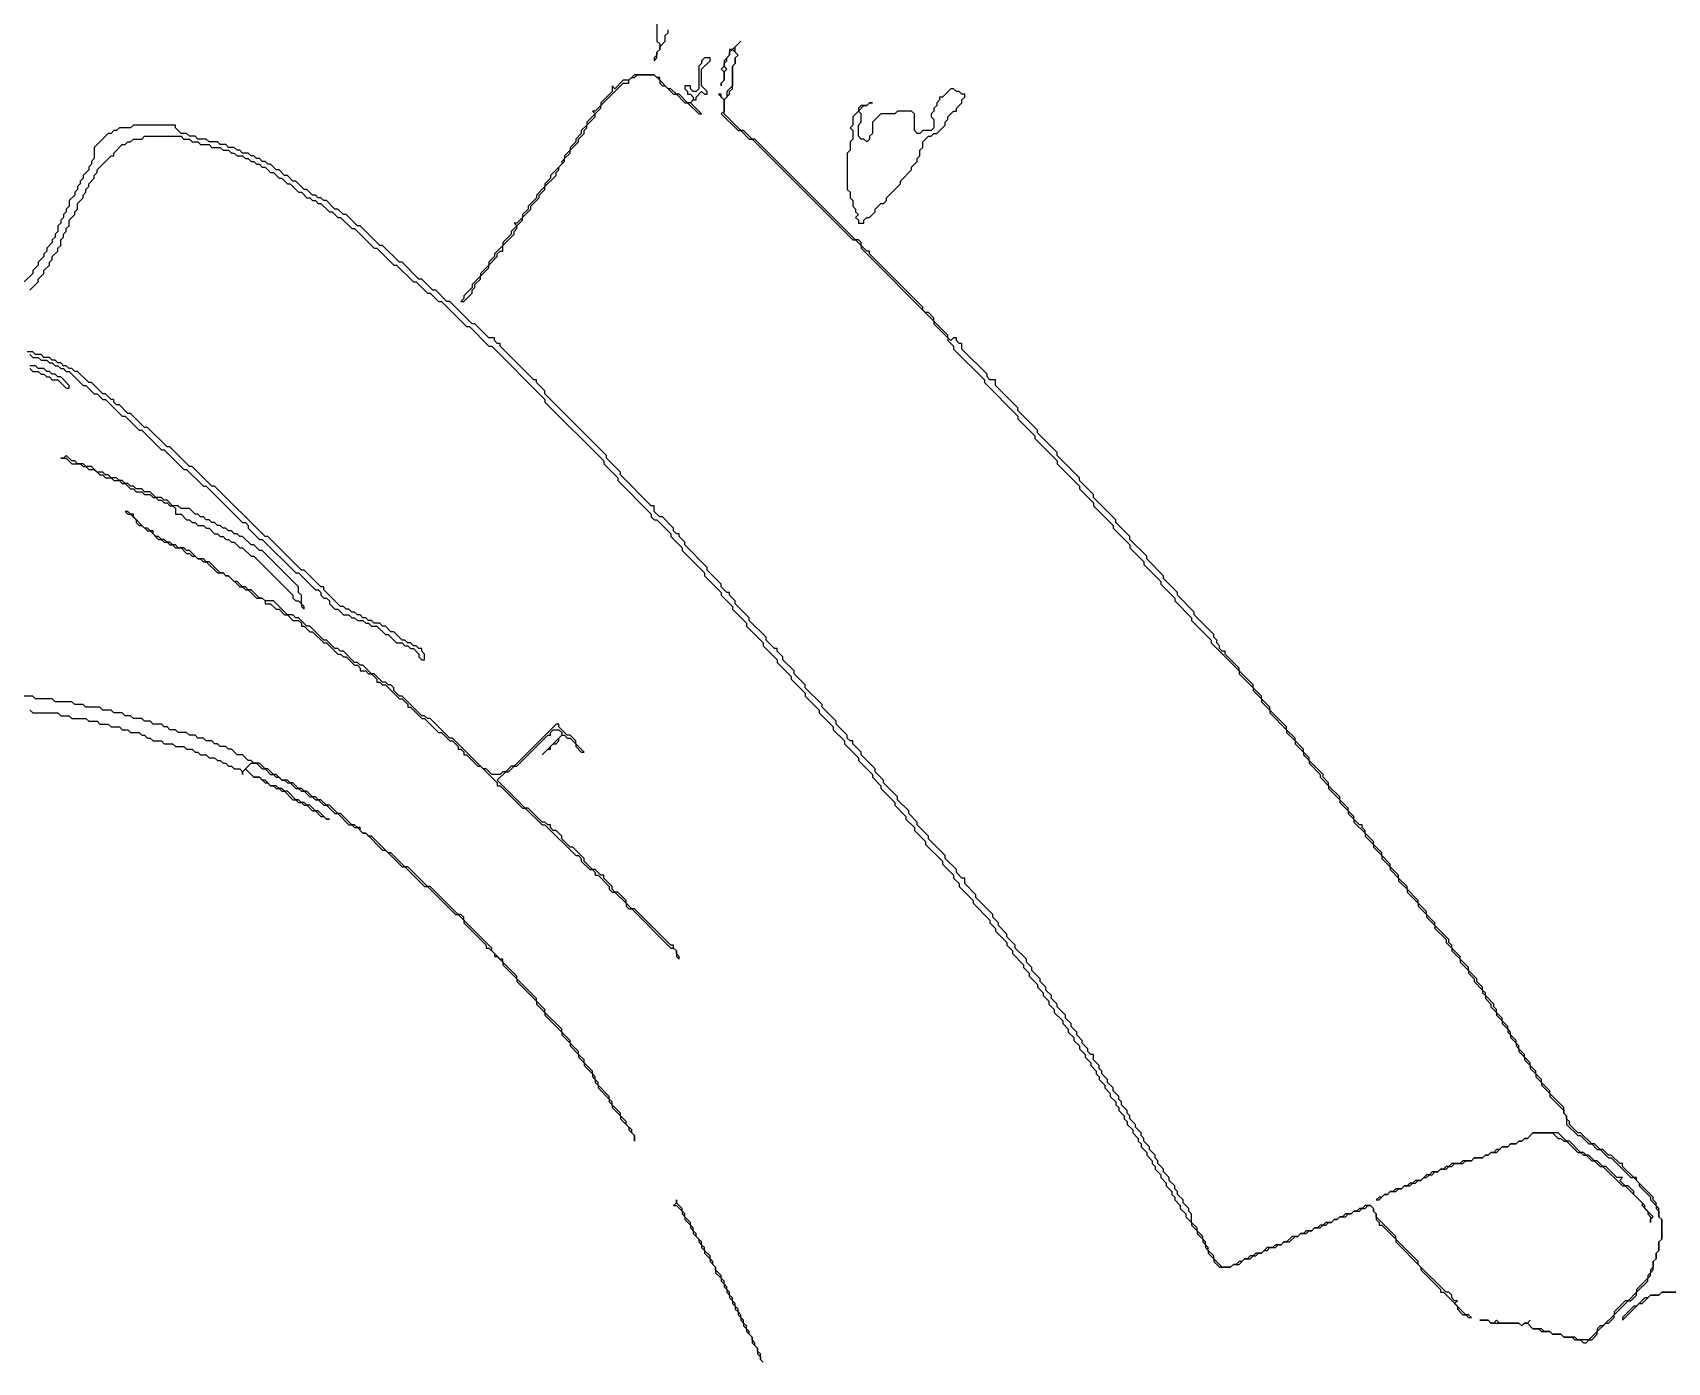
# Model space of a CAD drawing. Header units: metres. Extents: x 0 to 1000, y 0 to 1405.
# Drawn here: x 255.7 to 401.7, y 992.5 to 1111.2 of the extents above; entities that cross this region are included whole.
import ezdxf

# ---------------------------------------------------------------- set-up
doc = ezdxf.new("R2010")
doc.units = ezdxf.units.M

msp = doc.modelspace()

# ---------------------------------------------------------------- linework, layer by layer
for points in [[(311.5, 1112), (311.5, 1110.5), (311.75, 1110.25), (311.75, 1109.75), (311.5, 1109.5), (311.5, 1109.25), (311.25, 1109), (311.25, 1108.75), (311.5, 1109), (311.5, 1109.5), (311.75, 1109.75), (311.75, 1110), (312.25, 1110.5), (312.25, 1111), (312.5, 1111.25), (312.5, 1111.5)], [(255.5, 1088.25), (256.25, 1089), (256.25, 1089.25), (256.75, 1089.75), (256.75, 1090), (257.25, 1090.5), (257.25, 1090.75), (257.5, 1091), (257.5, 1091.25), (258, 1091.75), (258, 1092), (258.25, 1092.25), (258.25, 1092.75), (258.5, 1093), (258.5, 1093.25), (258.75, 1093.5), (258.75, 1093.75), (259, 1094), (259, 1094.5), (259.5, 1095), (259.5, 1095.25), (259.75, 1095.5), (259.75, 1096), (260.25, 1096.5), (260.25, 1096.75), (260.5, 1097), (260.5, 1097.25), (260.75, 1097.5), (260.75, 1097.75), (261.25, 1098.25), (261.25, 1098.5), (261.5, 1098.75), (261.5, 1099), (262.75, 1100.25), (263, 1100.25), (263, 1100.5), (263.75, 1101.25), (264, 1101.25), (264.25, 1101.5), (264.5, 1101.5), (264.75, 1101.75), (265.5, 1101.75), (265.75, 1102), (269, 1102), (269.25, 1101.75), (269.75, 1101.75), (270, 1101.5), (270.5, 1101.5), (270.75, 1101.25), (271.5, 1101.25), (271.75, 1101), (272.5, 1101), (272.75, 1100.75), (273.25, 1100.75), (273.5, 1100.5), (273.75, 1100.5), (274, 1100.25), (274.5, 1100.25), (274.75, 1100), (275, 1100), (275.25, 1099.75), (275.5, 1099.75), (275.75, 1099.5), (276, 1099.5), (276.25, 1099.25), (276.5, 1099.25), (277, 1098.75), (277.25, 1098.75), (277.75, 1098.25), (278, 1098.25), (278.5, 1097.75), (278.75, 1097.75), (279.5, 1097), (279.75, 1097), (280.25, 1096.5), (280.5, 1096.5), (280.75, 1096.25), (281, 1096.25), (281.25, 1096), (281.5, 1096), (282.25, 1095.25), (282.5, 1095.25), (283, 1094.75), (283.25, 1094.75), (284.25, 1093.75), (284.5, 1093.75), (286.25, 1092), (286.5, 1092), (288, 1090.5), (288.25, 1090.5), (289.75, 1089), (290, 1089), (291, 1088), (291.25, 1088), (292, 1087.25), (292.25, 1087.25), (294.5, 1085), (294.75, 1085), (296.5, 1083.25), (296.75, 1083.25), (301.5, 1078.5), (301.5, 1078.25), (306.75, 1073), (306.75, 1072.75), (308, 1071.5), (308, 1071.25), (311, 1068.25), (311, 1068), (311.25, 1067.75), (311.5, 1067.75), (312.75, 1066.5), (312.75, 1066.25), (313.75, 1065.25), (313.75, 1065), (315.75, 1063), (315.75, 1062.75), (317.25, 1061.25), (317.25, 1061), (318.25, 1060), (318.25, 1059.75), (319.5, 1058.5), (319.5, 1058.25), (321, 1056.75), (321, 1056.5), (322.25, 1055.25), (322.25, 1055), (323.5, 1053.75), (323.5, 1053.5), (324.75, 1052.25), (324.75, 1052), (326, 1050.75), (326, 1050.5), (327.25, 1049.25), (327.25, 1049), (328.25, 1048), (328.25, 1047.75), (329.5, 1046.5), (329.5, 1046.25), (330.75, 1045), (330.75, 1044.75), (331.5, 1044), (331.5, 1043.75), (332.75, 1042.5), (332.75, 1042.25), (333.75, 1041.25), (333.75, 1041), (334.5, 1040.25), (334.5, 1040), (335.5, 1039), (335.5, 1038.75), (337, 1037.25), (337, 1037), (338, 1036), (338, 1035.75), (338.5, 1035.25), (338.5, 1035), (339.75, 1033.75), (339.75, 1033.5), (341.25, 1032), (341.25, 1031.75), (341.75, 1031.25), (341.75, 1031), (342.75, 1030), (342.75, 1029.75), (343.25, 1029.25), (343.25, 1029), (344.25, 1028), (344.25, 1027.75), (344.75, 1027.25), (344.75, 1027), (345.5, 1026.25), (345.5, 1026), (346, 1025.5), (346, 1025.25), (346.5, 1024.75), (346.5, 1024.5), (347, 1024), (347, 1023.75), (347.75, 1023), (347.75, 1022.75), (348.25, 1022.25), (348.25, 1022), (348.75, 1021.5), (348.75, 1021.25), (349.25, 1020.75), (349.25, 1020.5), (349.75, 1020), (349.75, 1019.75), (350.25, 1019.25), (350.25, 1019), (350.75, 1018.5), (350.75, 1018.25), (351, 1018), (351, 1017.75), (351.5, 1017.25), (351.5, 1017), (352, 1016.5), (352, 1016.25), (352.5, 1015.75), (352.5, 1015.5), (352.75, 1015.25), (352.75, 1015), (353.25, 1014.5), (353.25, 1014.25), (353.5, 1014), (353.5, 1013.75), (354, 1013.25), (354, 1013), (354.5, 1012.5), (354.5, 1012.25), (354.75, 1012), (354.75, 1011.75), (355.25, 1011.25), (355.25, 1011), (355.75, 1010.5), (355.75, 1010.25), (356, 1010), (356, 1009.75), (356.5, 1009.25), (356.5, 1009), (357, 1008.5), (357, 1008.25), (357.5, 1007.75), (357.5, 1007.5), (357.75, 1007.25), (357.75, 1007), (358.25, 1006.5), (358.25, 1006.25), (358.75, 1005.75), (358.75, 1005.5), (359.25, 1005), (359.25, 1004.75), (359.75, 1004.25), (359.75, 1004), (360.25, 1003.5), (360.25, 1003.25), (360.5, 1003), (360.5, 1002.75), (360.75, 1002.5), (360.75, 1002.25), (361.25, 1001.75), (361.25, 1001.5), (361.75, 1001), (362.75, 1001), (363, 1001.25), (363.5, 1001.25), (364, 1001.75), (364.5, 1001.75), (364.75, 1002), (365, 1002), (365.25, 1002.25), (365.5, 1002.25), (365.75, 1002.5), (366, 1002.5), (366.25, 1002.75), (366.75, 1002.75), (367, 1003), (367.25, 1003), (367.5, 1003.25), (368, 1003.25), (368.5, 1003.75), (368.75, 1003.75), (369, 1004), (369.5, 1004), (369.75, 1004.25), (370, 1004.25), (370.25, 1004.5), (370.75, 1004.5), (371, 1004.75), (371.25, 1004.75), (371.5, 1005), (371.75, 1005), (372, 1005.25), (372.25, 1005.25), (372.5, 1005.5), (373, 1005.5), (373.25, 1005.75), (373.5, 1005.75), (373.75, 1006), (374.25, 1006), (374.5, 1006.25), (374.75, 1006.25), (375, 1006.5), (375.25, 1006.5), (375.5, 1006.25), (375.5, 1006), (375.75, 1005.75), (375.75, 1005.25), (376, 1005), (376, 1004.75), (376.25, 1004.75), (377.5, 1003.5), (377.5, 1003.25), (379.75, 1001), (379.75, 1000.75), (381.5, 999), (381.5, 998.75), (381.75, 998.75), (383, 997.5), (383, 997.25), (383.5, 996.75), (383.75, 996.75), (384, 996.5), (384.25, 996.5), (384, 996.75), (383.75, 996.75), (382.75, 997.75), (383, 998), (382.75, 998), (382.5, 998.25), (382.5, 998.5), (382.25, 998.75), (382, 998.75), (379.5, 1001.25), (379.5, 1001.5), (377.5, 1003.5), (377.5, 1003.75), (375.75, 1005.5), (375.75, 1005.75), (375.5, 1006), (375.5, 1006.25), (375.25, 1006.5), (374.75, 1006.5), (374.5, 1006.25), (374.25, 1006.25), (374, 1006), (373.75, 1006), (373.5, 1005.75), (373, 1005.75), (372.75, 1005.5), (372.5, 1005.5), (372.25, 1005.25), (372, 1005.25), (371.75, 1005), (371.25, 1005), (371, 1004.75), (370.75, 1004.75), (370.5, 1004.5), (370.25, 1004.5), (370, 1004.25), (369.5, 1004.25), (369.25, 1004), (369, 1004), (368.75, 1003.75), (368.25, 1003.75), (367.75, 1003.25), (367.5, 1003.25), (367.25, 1003), (366.75, 1003), (366.5, 1002.75), (366, 1002.75), (365.5, 1002.25), (365, 1002.25), (364.75, 1002), (364.5, 1002), (364.25, 1001.75), (364, 1001.75), (363.75, 1001.5), (363.5, 1001.5), (363.25, 1001.25), (363, 1001.25), (362.75, 1001), (362, 1001), (361.25, 1001.75), (361.25, 1002), (360.75, 1002.5), (360.75, 1002.75), (360.5, 1003), (360.5, 1003.25), (360.25, 1003.5), (360.25, 1003.75), (359.75, 1004.25), (359.75, 1004.5), (359.25, 1005), (359.25, 1005.75), (359, 1006), (359, 1006.25), (358.5, 1006.75), (358.5, 1007), (358, 1007.5), (358, 1007.75), (357.75, 1008), (357.75, 1008.25), (357.25, 1008.75), (357.25, 1009), (356.75, 1009.5), (356.75, 1009.75), (356.25, 1010.25), (356.25, 1010.5), (356, 1010.75), (356, 1011), (355.5, 1011.5), (355.5, 1011.75), (355, 1012.25), (355, 1012.5), (354.75, 1012.75), (354.75, 1013), (354.25, 1013.5), (354.25, 1013.75), (353.75, 1014.25), (353.75, 1014.5), (353.5, 1014.75), (353.5, 1015), (353, 1015.5), (353, 1015.75), (352.75, 1016), (352.75, 1016.25), (352.25, 1016.75), (352.25, 1017), (351.75, 1017.5), (351.75, 1017.75), (351.25, 1018.25), (351.25, 1018.5), (351, 1018.75), (351, 1019), (350.5, 1019.5), (350.5, 1020), (350.25, 1020), (350, 1020.25), (350, 1020.5), (349.5, 1021), (349.5, 1021.25), (349, 1021.75), (349, 1022), (348.5, 1022.5), (348.5, 1022.75), (348, 1023.25), (348, 1023.5), (347.25, 1024.25), (347.25, 1024.5), (346.75, 1025), (346.75, 1025.25), (346.25, 1025.75), (346.25, 1026), (345.75, 1026.5), (345.75, 1026.75), (345, 1027.5), (345, 1027.75), (344.5, 1028.25), (344.5, 1028.5), (343.5, 1029.5), (343.5, 1029.75), (342.75, 1030.5), (342.75, 1030.75), (342, 1031.5), (342, 1031.75), (341.5, 1032.25), (341.5, 1032.5), (340, 1034), (340, 1034.25), (339, 1035.25), (339, 1035.75), (338.75, 1035.75), (338.25, 1036.25), (338.25, 1036.5), (337.25, 1037.5), (337.25, 1037.75), (335.75, 1039.25), (335.75, 1039.5), (334.75, 1040.5), (334.75, 1040.75), (334, 1041.5), (334, 1041.75), (333, 1042.75), (333, 1043), (331.75, 1044.25), (331.75, 1044.5), (331, 1045.25), (331, 1045.5), (329.75, 1046.75), (329.75, 1047), (329, 1047.75), (329, 1048), (328.75, 1048), (328.5, 1048.25), (328.5, 1048.5), (327.5, 1049.5), (327.5, 1049.75), (326.25, 1051), (326.25, 1051.25), (324.75, 1052.75), (324.75, 1053), (323.75, 1054), (323.75, 1054.25), (322.75, 1055.25), (322.75, 1055.5), (322.25, 1056), (322.25, 1056.25), (322, 1056.25), (321.25, 1057), (321.25, 1057.25), (319.75, 1058.75), (319.75, 1059), (318.5, 1060.25), (318.5, 1060.5), (318, 1061), (318, 1061.25), (317.75, 1061.25), (317.25, 1061.75), (317.25, 1062), (316, 1063.25), (316, 1063.5), (314, 1065.5), (314, 1065.75), (313.5, 1066.25), (313.5, 1066.5), (313.25, 1066.5), (313, 1066.75), (313, 1067), (312, 1068), (311.75, 1068), (311.25, 1068.5), (311.25, 1069), (311, 1069), (308.25, 1071.75), (308.25, 1072), (307, 1073.25), (307, 1073.5), (301.5, 1079), (301.5, 1079.25), (300.75, 1080), (300.75, 1080.25), (300.5, 1080.25), (297.5, 1083.25), (297.5, 1083.5), (297.25, 1083.5), (297, 1083.75), (297, 1084), (296.5, 1084), (295.25, 1085.25), (295, 1085.25), (293, 1087.25), (292.75, 1087.25), (291.75, 1088.25), (291.5, 1088.25), (290.5, 1089.25), (290.25, 1089.25), (288.75, 1090.75), (288.5, 1090.75), (287, 1092.25), (286.75, 1092.25), (285, 1094), (284.75, 1094), (283.75, 1095), (283.5, 1095), (283, 1095.5), (282.75, 1095.5), (282, 1096.25), (281.75, 1096.25), (281.5, 1096.5), (281.25, 1096.5), (281, 1096.75), (280.75, 1096.75), (280.25, 1097.25), (280, 1097.25), (279.25, 1098), (279, 1098), (278.5, 1098.5), (278.25, 1098.5), (277.75, 1099), (277.5, 1099), (277, 1099.5), (276.75, 1099.5), (276.5, 1099.75), (276.25, 1099.75), (276, 1100), (275.75, 1100), (275.5, 1100.25), (275.25, 1100.25), (275, 1100.5), (274.5, 1100.5), (274.25, 1100.75), (274, 1100.75), (273.75, 1101), (273.25, 1101), (273, 1101.25), (272.5, 1101.25), (272.25, 1101.5), (271.5, 1101.5), (271.25, 1101.75), (270.5, 1101.75), (270.25, 1102), (269.75, 1102), (269.5, 1102.25), (269, 1102.25), (268.5, 1102.75), (268.5, 1103), (264.75, 1103), (264.5, 1102.75), (263.5, 1102.75), (263.25, 1102.5), (263, 1102.5), (262.75, 1102.25), (262.5, 1102.25), (261.25, 1101), (261.25, 1100), (261, 1099.75), (261, 1099.5), (260.75, 1099.25), (260.75, 1099), (260.25, 1098.5), (260.25, 1098.25), (260, 1098), (260, 1097.75), (259.75, 1097.5), (259.75, 1097.25), (259.5, 1097), (259.5, 1096.75), (259, 1096.25), (259, 1095.75), (258.75, 1095.5), (258.75, 1095.25), (258.5, 1095), (258.5, 1094.75), (258.25, 1094.5), (258.25, 1094.25), (258, 1094), (258, 1093.5), (257.75, 1093.25), (257.75, 1093), (257.5, 1092.75), (257.5, 1092.5), (257, 1092), (257, 1091.75), (256.75, 1091.5), (256.75, 1091.25), (256.25, 1090.75), (256.25, 1090.5), (255.75, 1090), (255.75, 1089.75), (255, 1089)], [(255.5, 1082.5), (255.75, 1082.25), (256.25, 1082.25), (256.5, 1082), (257, 1082), (257.25, 1081.75), (257.5, 1081.75), (257.75, 1081.5), (258, 1081.5), (258.25, 1081.25), (258.5, 1081.25), (258.75, 1081), (259, 1081), (260.25, 1079.75), (260.5, 1079.75), (261.25, 1079), (261.5, 1079), (262, 1078.5), (262.25, 1078.5), (263.75, 1077), (264, 1077), (265.25, 1075.75), (265.5, 1075.75), (267.25, 1074), (267.5, 1074), (269.25, 1072.25), (269.5, 1072.25), (271, 1070.75), (271.25, 1070.75), (274.5, 1067.5), (274.75, 1067.5), (275, 1067.25), (275, 1067), (276, 1066), (276.25, 1066), (279.25, 1063), (279.5, 1063), (281, 1061.5), (281.25, 1061.5), (281.5, 1061.25), (281.5, 1061), (281.75, 1060.75), (282, 1060.75), (282.25, 1060.5), (282.25, 1060.25), (282.75, 1059.75), (283, 1059.75), (283.5, 1059.25), (284, 1059.25), (284.25, 1059), (284.5, 1059), (284.75, 1058.75), (285.25, 1058.75), (285.5, 1058.5), (285.75, 1058.5), (286, 1058.25), (286.5, 1058.25), (287.25, 1057.5), (287.5, 1057.5), (288.25, 1056.75), (288.75, 1056.75), (289, 1056.5), (289.25, 1056.5), (289.5, 1056.25), (289.75, 1056.25), (290.25, 1055.75), (290.25, 1055.5), (290.5, 1055.25), (290.75, 1055.25), (290.75, 1055.75), (290.5, 1056), (290.5, 1056.25), (290.25, 1056.25), (290, 1056.5), (289.75, 1056.5), (289.5, 1056.75), (289.25, 1056.75), (289, 1057), (288.75, 1057), (288, 1057.75), (287.75, 1057.75), (287.25, 1058.25), (287, 1058.25), (286.75, 1058.5), (286.25, 1058.5), (286, 1058.75), (285.75, 1058.75), (285.5, 1059), (285.25, 1059), (285, 1059.25), (284.75, 1059.25), (284.5, 1059.5), (284.25, 1059.5), (284, 1059.75), (283.75, 1059.75), (283.5, 1060), (283.25, 1060), (281.75, 1061.5), (281.75, 1061.75), (281.5, 1061.75), (280, 1063.25), (279.75, 1063.25), (276.75, 1066.25), (276.5, 1066.25), (272, 1070.75), (271.75, 1070.75), (270, 1072.5), (269.75, 1072.5), (268, 1074.25), (267.75, 1074.25), (266, 1076), (265.75, 1076), (264.5, 1077.25), (264.25, 1077.25), (263.5, 1078), (263.25, 1078), (263, 1078.25), (263, 1078.5), (262.75, 1078.5), (262.25, 1079), (262, 1079), (261, 1080), (260.75, 1080), (259.75, 1081), (259.5, 1081), (259.25, 1081.25), (259, 1081.25), (258.75, 1081.5), (258.5, 1081.5), (258.25, 1081.75), (258, 1081.75), (257.75, 1082), (257.5, 1082), (257.25, 1082.25), (256.75, 1082.25), (256.5, 1082.5), (256, 1082.5), (255.75, 1082.75), (255.25, 1082.75)], [(255.5, 1081.25), (255.75, 1081), (256.25, 1081), (256.5, 1080.75), (256.75, 1080.75), (257, 1080.5), (257.25, 1080.5), (257.5, 1080.25), (258, 1080.25), (258.75, 1079.5), (259, 1079.5), (259, 1079.75), (258.25, 1080.5), (258, 1080.5), (257.75, 1080.75), (257.5, 1080.75), (257.25, 1081), (257, 1081), (256.75, 1081.25), (256.25, 1081.25), (256, 1081.5), (255.5, 1081.5)], [(255.5, 1050.75), (255.75, 1050.5), (258, 1050.5), (258.25, 1050.25), (259, 1050.25), (259.25, 1050), (260.5, 1050), (260.75, 1049.75), (261.5, 1049.75), (261.75, 1049.5), (262.5, 1049.5), (262.75, 1049.25), (263.5, 1049.25), (263.75, 1049), (264.25, 1049), (264.5, 1048.75), (265.25, 1048.75), (265.5, 1048.5), (265.75, 1048.5), (266, 1048.25), (266.25, 1048.25), (266.5, 1048), (267.25, 1048), (267.5, 1047.75), (268.25, 1047.75), (268.5, 1047.5), (269.25, 1047.5), (269.5, 1047.25), (270, 1047.25), (270.25, 1047), (270.5, 1047), (270.75, 1046.75), (271.25, 1046.75), (271.5, 1046.5), (272, 1046.5), (272.25, 1046.25), (272.5, 1046.25), (272.75, 1046), (273, 1046), (273.25, 1045.75), (273.5, 1045.75), (273.75, 1045.5), (274.25, 1045.5), (274.5, 1045.25), (274.5, 1045), (274.5, 1045.25), (274.75, 1045.5), (275.5, 1044.75), (276, 1044.75), (276.5, 1044.25), (276.75, 1044.25), (277, 1044), (277.25, 1044), (277.5, 1043.75), (277.75, 1043.75), (278, 1043.5), (278.25, 1043.5), (279, 1042.75), (279.25, 1042.75), (279.5, 1042.5), (279.75, 1042.5), (280, 1042.25), (280.25, 1042.25), (280.75, 1041.75), (281, 1041.75), (281.5, 1041.25), (281.75, 1041.25), (282, 1041), (282.25, 1041), (282, 1041), (281.25, 1041.75), (281, 1041.75), (280.5, 1042.25), (280.25, 1042.25), (280, 1042.5), (279.75, 1042.5), (279.5, 1042.75), (279.25, 1042.75), (278.5, 1043.5), (278.25, 1043.5), (278, 1043.75), (277.75, 1043.75), (277.5, 1044), (277, 1044), (276.5, 1044.5), (276.25, 1044.5), (276, 1044.75), (275.5, 1044.75), (274.75, 1045.5), (275.25, 1046), (275.75, 1046), (276.25, 1045.5), (276.5, 1045.5), (277, 1045), (277.25, 1045), (277.5, 1044.75), (277.75, 1044.75), (278, 1044.5), (278.25, 1044.5), (278.5, 1044.25), (278.75, 1044.25), (279.25, 1043.75), (279.5, 1043.75), (279.75, 1043.5), (280, 1043.5), (280.5, 1043), (280.75, 1043), (281, 1042.75), (281.25, 1042.75), (281.75, 1042.25), (282, 1042.25), (282.75, 1041.5), (283, 1041.5), (284, 1040.5), (284.25, 1040.5), (284.5, 1040.25), (284.75, 1040.25), (285.25, 1039.75), (285.5, 1039.75), (287, 1038.25), (287.25, 1038.25), (288.75, 1036.75), (289, 1036.75), (290.75, 1035), (291, 1035), (293.5, 1032.5), (293.75, 1032.5), (294.25, 1032), (294.25, 1031.75), (296.25, 1029.75), (296.25, 1029.5), (296.5, 1029.5), (297, 1029), (297, 1028.75), (297.25, 1028.75), (297.75, 1028.25), (297.75, 1028), (299, 1026.75), (299, 1026.5), (300.75, 1024.75), (300.75, 1024.5), (301.5, 1023.75), (301.5, 1023.5), (303, 1022), (303, 1021.75), (303.75, 1021), (303.75, 1020.75), (304.5, 1020), (304.5, 1019.75), (305, 1019.25), (305, 1019), (305.75, 1018.25), (305.75, 1018), (306, 1017.75), (306, 1017.5), (306.25, 1017.25), (306.25, 1017), (307.25, 1016), (307.25, 1015.75), (307.5, 1015.5), (307.5, 1015.25), (308.25, 1014.5), (308.25, 1014.25), (309, 1013.5), (309, 1013.25), (309.5, 1012.75), (309.5, 1012.25), (309.5, 1012.75), (309.25, 1013), (309.25, 1013.25), (308.75, 1013.75), (308.75, 1014), (308.25, 1014.5), (308.25, 1014.75), (307.5, 1015.5), (307.5, 1015.75), (307.25, 1016), (307.25, 1016.25), (306.25, 1017.25), (306.25, 1017.5), (306, 1017.75), (306, 1018), (305.75, 1018.25), (305.75, 1018.5), (305, 1019.25), (305, 1019.5), (304.5, 1020), (304.5, 1020.25), (303.75, 1021), (303.75, 1021.25), (303, 1022), (303, 1022.25), (301.5, 1023.75), (301.5, 1024), (300.75, 1024.75), (300.75, 1025), (299, 1026.75), (299, 1027), (297.75, 1028.25), (297.75, 1028.5), (297.5, 1028.5), (296.75, 1029.25), (296.75, 1029.5), (294.25, 1032), (294.25, 1032.25), (294, 1032.5), (293.75, 1032.5), (291.25, 1035), (291, 1035), (289.25, 1036.75), (289, 1036.75), (287.75, 1038), (287.5, 1038), (286, 1039.5), (285.75, 1039.5), (285.5, 1039.75), (285.25, 1039.75), (285, 1040), (285, 1040.25), (284.75, 1040.25), (284.5, 1040.5), (284.25, 1040.5), (283.25, 1041.5), (283, 1041.5), (282.25, 1042.25), (282, 1042.25), (281.5, 1042.75), (281.25, 1042.75), (281, 1043), (280.75, 1043), (280.25, 1043.5), (280, 1043.5), (279.75, 1043.75), (279.5, 1043.75), (279, 1044.25), (278.75, 1044.25), (278.5, 1044.5), (278, 1044.5), (277.5, 1045), (277.25, 1045), (276.75, 1045.5), (276.5, 1045.5), (276, 1046), (275.5, 1046), (275.25, 1046.25), (275, 1046.25), (274.5, 1046.75), (274, 1046.75), (273.5, 1047.25), (273.25, 1047.25), (273, 1047.5), (272.5, 1047.5), (272.25, 1047.75), (272, 1047.75), (271.75, 1048), (271.25, 1048), (271, 1048.25), (270.5, 1048.25), (270.25, 1048.5), (269.75, 1048.5), (269.5, 1048.75), (268.75, 1048.75), (268.5, 1049), (268, 1049), (267.75, 1049.25), (267.5, 1049.25), (267.25, 1049.5), (266.5, 1049.5), (266.25, 1049.75), (265.75, 1049.75), (265.5, 1050), (264.75, 1050), (264.5, 1050.25), (264, 1050.25), (263.75, 1050.5), (263, 1050.5), (262.75, 1050.75), (262, 1050.75), (261.75, 1051), (260.5, 1051), (260.25, 1051.25), (259.5, 1051.25), (259.25, 1051.5), (257.75, 1051.5), (257.5, 1051.75), (256, 1051.75), (255.75, 1052), (254.25, 1052)], [(402.75, 998.75), (401.25, 998.75), (401, 998.5), (400.25, 998.5), (400, 998.25), (399.75, 998.25), (399, 997.5), (398.75, 997.5), (397.75, 996.5), (397.75, 996.25), (399.25, 997.75), (399.5, 997.75), (400.25, 998.5), (401, 998.5), (401.25, 998.75), (402.75, 998.75)]]:
    msp.add_lwpolyline(points)
for points in [[(319, 1110.5), (318.25, 1109.75), (318, 1109.75), (318, 1109.25), (317.5, 1108.75), (317.5, 1108.25), (317.25, 1108), (317.5, 1107.75), (317.5, 1107), (317.25, 1106.75), (317.25, 1106.5), (317.25, 1106.75), (317.5, 1107), (317.5, 1107.75), (317.75, 1108), (317.5, 1108.25), (317.5, 1108.5), (317.75, 1108.75), (317.75, 1109), (318, 1109.25), (318, 1109.5), (318.25, 1109.75), (318.75, 1109.25), (318.5, 1109), (318.5, 1108.5), (318.25, 1108.25), (318.25, 1106.5), (317.75, 1106), (317.75, 1105.5), (317.5, 1105.25), (317.25, 1105.5), (317.25, 1105.75), (317, 1105.75), (317.5, 1105.25), (317.5, 1104.25), (317.25, 1104), (318.75, 1102.5), (319, 1102.5), (319.75, 1101.75), (320, 1101.75), (329, 1092.75), (329.25, 1092.75), (329.75, 1092.25), (329.75, 1092), (336.25, 1085.5), (336.25, 1085.25), (337.5, 1084), (337.5, 1083.75), (338, 1083.25), (338, 1083), (340.75, 1080.25), (340.75, 1080), (343.75, 1077), (343.75, 1076.75), (345.25, 1075.25), (345.25, 1075), (347.25, 1073), (347.25, 1072.75), (349.25, 1070.75), (349.25, 1070.5), (350.5, 1069.25), (350.5, 1069), (352.25, 1067.25), (352.25, 1067), (353.75, 1065.5), (353.75, 1065.25), (355, 1064), (355, 1063.75), (356.5, 1062.25), (356.5, 1062), (357.75, 1060.75), (357.75, 1060.5), (359.25, 1059), (359.25, 1058.75), (361, 1057), (361, 1056.75), (363.5, 1054.25), (363.5, 1054), (364.75, 1052.75), (364.75, 1052.5), (365.5, 1051.75), (365.5, 1051.5), (366.25, 1050.75), (366.25, 1050.5), (367.75, 1049), (367.75, 1048.75), (368.5, 1048), (368.5, 1047.75), (369.25, 1047), (369.25, 1046.75), (369.75, 1046.25), (369.75, 1046), (370.75, 1045), (370.75, 1044.75), (371.5, 1044), (371.5, 1043.75), (372.5, 1042.75), (372.5, 1042.5), (373.25, 1041.75), (373.25, 1041.5), (373.75, 1041), (373.75, 1040.75), (374.75, 1039.75), (374.75, 1039.5), (375.5, 1038.75), (375.5, 1038.5), (376.25, 1037.75), (376.25, 1037.5), (377, 1036.75), (377, 1036.5), (377.75, 1035.75), (377.75, 1035.5), (378.5, 1034.75), (378.5, 1034.5), (379.5, 1033.5), (379.5, 1033.25), (380.25, 1032.5), (380.25, 1032.25), (381, 1031.5), (381, 1031.25), (382, 1030.25), (382, 1030), (382.5, 1029.5), (382.5, 1029.25), (383.25, 1028.5), (383.25, 1028.25), (384, 1027.5), (384, 1027.25), (384.5, 1026.75), (384.5, 1026.5), (385.25, 1025.75), (385.25, 1025.5), (385.5, 1025.25), (385.5, 1025), (386, 1024.5), (386, 1024.25), (386.5, 1023.75), (386.5, 1023.5), (387, 1023), (387, 1022.75), (387.5, 1022.25), (387.5, 1022), (387.75, 1021.75), (387.75, 1021.5), (388.25, 1021), (388.25, 1020.75), (388.5, 1020.5), (388.5, 1020.25), (389, 1019.75), (389, 1019.5), (389.5, 1019), (389.5, 1018.75), (390, 1018.25), (390, 1018), (390.5, 1017.5), (390.5, 1017.25), (391.25, 1016.5), (391.25, 1016.25), (392.5, 1015), (392.5, 1014.75), (392.75, 1014.5), (392.75, 1013.75), (393.75, 1012.75), (394, 1012.75), (394.75, 1012), (395, 1012), (395.5, 1011.5), (395.75, 1011.5), (396.5, 1010.75), (396.75, 1010.75), (398.5, 1009), (398.75, 1009), (399.25, 1008.5), (399.25, 1008.25), (400.25, 1007.25), (400.25, 1007), (400.75, 1006.5), (400.75, 1006.25), (401, 1006), (401, 1005.5), (401.25, 1005.25), (401.25, 1003.5), (401, 1003.25), (401, 1002.5), (400.75, 1002.25), (400.75, 1001.75), (400.5, 1001.5), (400.5, 1001), (400.25, 1000.75), (400.25, 1000.5), (400, 1000.25), (400, 1000), (399, 999), (399, 998.75), (398.25, 998), (398, 998), (397, 997), (397, 996.75), (396, 995.75), (395.75, 995.75), (395.5, 995.5), (395.5, 995.25), (394.75, 994.5), (393.75, 994.5), (393.5, 994.75), (392.5, 994.75), (392.25, 995), (391.5, 995), (391.25, 995.25), (390.75, 995.25), (390.5, 995.5), (389.75, 995.5), (389.25, 996), (389.5, 996.25), (389.25, 996), (389, 996), (388.75, 995.75), (388.5, 996), (386.75, 996), (386.5, 996.25), (386.25, 996), (386, 996), (385.75, 996.25), (385, 996.25), (385.75, 996.25), (386, 996), (388.5, 996), (388.75, 995.75), (389, 996), (389.25, 996), (389.75, 995.5), (390.25, 995.5), (390.5, 995.25), (391.25, 995.25), (391.5, 995), (392.25, 995), (392.5, 994.75), (393.25, 994.75), (393.5, 994.5), (394, 994.5), (394.25, 994.25), (394.5, 994.25), (394.75, 994.5), (395, 994.5), (395.5, 995), (395.5, 995.25), (396.25, 996), (396.5, 996), (397, 996.5), (397, 996.75), (398.25, 998), (398.5, 998), (399, 998.5), (399, 998.75), (400, 999.75), (400, 1000), (400.25, 1000.25), (400.25, 1000.5), (400.5, 1000.75), (400.5, 1001.5), (400.75, 1001.75), (400.75, 1002.25), (401, 1002.5), (401, 1003.25), (401.25, 1003.5), (401.25, 1005.25), (401, 1005.5), (401, 1006.25), (400.75, 1006.5), (400.75, 1006.75), (400.5, 1007), (400.5, 1007.25), (399, 1008.75), (399, 1009), (398.75, 1009), (397.75, 1010), (397.75, 1010.25), (397.5, 1010.25), (396.75, 1011), (396.5, 1011), (396, 1011.5), (395.75, 1011.5), (395.25, 1012), (395, 1012), (394, 1013), (393.75, 1013), (393, 1013.75), (393, 1014), (392.75, 1014.25), (392.75, 1014.5), (392.5, 1014.75), (392.5, 1015.25), (391.25, 1016.5), (391.25, 1016.75), (390.5, 1017.5), (390.5, 1017.75), (390, 1018.25), (390, 1018.5), (389.5, 1019), (389.5, 1019.25), (389, 1019.75), (389, 1020), (388.5, 1020.5), (388.5, 1020.75), (388.25, 1021), (388.25, 1021.25), (387.75, 1021.75), (387.75, 1022), (387.5, 1022.25), (387.5, 1022.5), (387, 1023), (387, 1023.25), (386.5, 1023.75), (386.5, 1024), (386.25, 1024.25), (386.25, 1024.5), (385.5, 1025.25), (385.5, 1025.5), (385.25, 1025.75), (385.25, 1026), (384.75, 1026.5), (384.75, 1026.75), (384, 1027.5), (384, 1027.75), (383.25, 1028.5), (383.25, 1028.75), (382.5, 1029.5), (382.5, 1029.75), (382.25, 1030), (382.25, 1030.25), (381, 1031.5), (381, 1031.75), (380.25, 1032.5), (380.25, 1032.75), (379.5, 1033.5), (379.5, 1033.75), (378.5, 1034.75), (378.5, 1035), (377.75, 1035.75), (377.75, 1036), (377, 1036.75), (377, 1037), (376.25, 1037.75), (376.25, 1038), (375.5, 1038.75), (375.5, 1039), (374.75, 1039.75), (374.75, 1040), (374.5, 1040.25), (374.5, 1040.5), (374.25, 1040.5), (373.75, 1041), (373.75, 1041.25), (373.25, 1041.75), (373.25, 1042), (372.5, 1042.75), (372.5, 1043), (371.5, 1044), (371.5, 1044.25), (371, 1044.75), (371, 1045), (369.75, 1046.25), (369.75, 1046.5), (369.25, 1047), (369.25, 1047.25), (368.5, 1048), (368.5, 1048.25), (367.75, 1049), (367.75, 1049.25), (366.25, 1050.75), (366.25, 1051), (365.5, 1051.75), (365.5, 1052), (364.75, 1052.75), (364.75, 1053), (363.5, 1054.25), (363.5, 1054.5), (362.25, 1055.75), (362.25, 1056), (362, 1056), (361.75, 1056.25), (361.75, 1056.5), (361.5, 1056.75), (361.5, 1057), (361.25, 1057.25), (361.25, 1057.5), (359.5, 1059.25), (359.5, 1059.5), (358, 1061), (358, 1061.25), (356.75, 1062.5), (356.75, 1062.75), (355.25, 1064.25), (355.25, 1064.5), (353.75, 1066), (353.75, 1066.25), (352.5, 1067.5), (352.5, 1067.75), (350.5, 1069.75), (350.5, 1070), (349.25, 1071.25), (349.25, 1071.5), (347.25, 1073.5), (347.25, 1073.75), (345.5, 1075.5), (345.5, 1075.75), (343.75, 1077.5), (343.75, 1077.75), (341.75, 1079.75), (341.75, 1080.25), (341.25, 1080.25), (341, 1080.5), (341, 1080.75), (338.75, 1083), (338.75, 1083.5), (338.5, 1083.5), (338.25, 1083.75), (338.25, 1084), (338, 1084), (337.75, 1083.75), (337.5, 1084), (337.5, 1084.25), (336.25, 1085.5), (336.25, 1085.75), (335.75, 1086.25), (335.5, 1086.25), (335.25, 1086.5), (335.25, 1086.75), (330.5, 1091.5), (330.5, 1091.75), (330.25, 1091.75), (329.75, 1092.25), (329.75, 1092.5), (329.5, 1092.75), (329.25, 1092.75), (320.25, 1101.75), (320, 1101.75), (319.25, 1102.5), (319, 1102.5), (317.5, 1104), (317.5, 1105.25), (318, 1105.75), (318, 1106), (318.25, 1106.25), (318.25, 1108.25), (318.5, 1108.5), (318.5, 1109), (318.75, 1109.25), (318.5, 1109.5), (318.5, 1110)], [(315.75, 1109), (315.5, 1108.75), (315.5, 1108.5), (315.25, 1108.25), (315.25, 1106.25), (315, 1106), (314.75, 1106), (314.5, 1106.25), (314.5, 1106.5), (314, 1106.5), (314, 1106.25), (314.25, 1106), (314.25, 1105.75), (314.5, 1105.75), (314.75, 1105.5), (314.75, 1105.25), (314.5, 1105), (314.25, 1105), (313.5, 1105.75), (313.25, 1105.75), (312.75, 1106.25), (312.5, 1106.25), (311.75, 1107), (311.75, 1107.25), (311.5, 1107.25), (311.25, 1107.5), (309.5, 1107.5), (309, 1107), (308.5, 1107), (307.75, 1106.25), (307.5, 1106.5), (307.5, 1106), (306.5, 1105), (306.5, 1104.75), (306, 1104.25), (305.75, 1104.25), (306, 1104), (305.25, 1103.25), (305.25, 1103), (304.75, 1102.5), (304.75, 1102.25), (304.25, 1101.75), (304.25, 1101.5), (303.75, 1101), (303.75, 1100.75), (303.25, 1100.25), (303.25, 1100), (303, 1099.75), (303, 1099.5), (302, 1098.5), (302, 1098.25), (301.5, 1097.75), (301.5, 1097.5), (300.75, 1096.75), (300.75, 1096.5), (300, 1095.75), (300, 1095.5), (299.5, 1095), (299.5, 1094.75), (299, 1094.25), (298.75, 1094.25), (299, 1094), (298.5, 1093.5), (298.5, 1093.25), (297.75, 1092.5), (297.75, 1092.25), (297, 1091.5), (297, 1091.25), (296.5, 1090.75), (296.5, 1090.5), (295.75, 1089.75), (295.75, 1089.5), (295, 1088.75), (295, 1088.5), (294.25, 1087.75), (294.25, 1087.5), (294, 1087.25), (294.25, 1087.25), (295, 1088), (295, 1088.25), (295.25, 1088.5), (295.25, 1088.75), (295.75, 1089.25), (295.75, 1089.5), (296.5, 1090.25), (296.5, 1090.5), (297.25, 1091.25), (297.25, 1091.5), (297.5, 1091.75), (297.75, 1091.75), (297.75, 1092.25), (298.75, 1093.25), (298.75, 1093.5), (299, 1093.75), (299, 1094), (299.5, 1094.5), (299.5, 1094.75), (300.25, 1095.5), (300.25, 1095.75), (301, 1096.5), (301, 1096.75), (301.5, 1097.25), (301.5, 1097.5), (302.5, 1098.5), (302.5, 1098.75), (302.75, 1099), (302.75, 1099.25), (303.25, 1099.75), (303.25, 1100), (303.75, 1100.5), (303.75, 1100.75), (304.5, 1101.5), (304.5, 1101.75), (305, 1102.25), (305, 1102.5), (305.25, 1102.75), (305.25, 1103), (306, 1103.75), (306, 1104), (306.5, 1104.5), (306.5, 1104.75), (308.5, 1106.75), (309, 1106.75), (309, 1107), (309.25, 1107.25), (309.5, 1107.25), (309.75, 1107.5), (311.25, 1107.5), (311.75, 1107), (311.75, 1106.75), (312, 1106.5), (312.25, 1106.5), (313, 1105.75), (313.25, 1105.75), (314, 1105), (314.25, 1105), (315.25, 1104), (315.5, 1104), (314.5, 1105), (314.75, 1105.25), (315, 1105.25), (315, 1105.5), (315.5, 1106), (315.75, 1105.75), (316, 1105.75), (316, 1106), (315.5, 1106.5), (315.5, 1108), (316.25, 1108.75), (316.25, 1109)], [(337.75, 1106.25), (337, 1105.5), (336.75, 1105.5), (336.75, 1105.25), (336.5, 1105), (336.5, 1104.75), (336.25, 1104.5), (336.25, 1104.25), (336, 1104), (336, 1103.75), (336.25, 1103.5), (336.25, 1102.75), (336, 1102.5), (335.25, 1102.5), (335, 1102.25), (334.75, 1102.25), (334.5, 1102.5), (334.5, 1104), (334.25, 1104.25), (333, 1104.25), (332.75, 1104), (331.5, 1104), (330.75, 1103.25), (330.75, 1102.25), (330.5, 1102), (330.5, 1101.75), (330.25, 1101.5), (330, 1101.75), (329.75, 1101.75), (329.5, 1102), (329.5, 1103), (329.75, 1103.25), (329.75, 1104), (329.5, 1104.25), (330, 1104.75), (330.25, 1104.75), (330.5, 1105), (330.75, 1105), (330.5, 1105), (330.25, 1104.75), (329.75, 1104.75), (329.5, 1104.5), (329.5, 1104.25), (329, 1103.75), (329, 1103), (328.75, 1102.75), (329, 1102.5), (329, 1101.75), (328.75, 1101.5), (328.75, 1100.75), (328.5, 1100.5), (328.5, 1097.25), (328.75, 1097), (328.75, 1096.5), (329, 1096.25), (329, 1095.75), (329.25, 1095.5), (329.25, 1095.25), (329.5, 1095), (329.25, 1094.75), (329.5, 1094.5), (329.5, 1094.25), (330, 1094.25), (330, 1094.5), (330.25, 1094.75), (330.5, 1094.75), (331, 1095.25), (331, 1095.5), (331.5, 1096), (331.75, 1096), (332, 1096.25), (332, 1096.5), (333.25, 1097.75), (333.25, 1098), (334.25, 1099), (334.25, 1099.25), (334.75, 1099.75), (334.75, 1100), (335, 1100.25), (335, 1100.75), (335.25, 1101), (335.25, 1101.5), (335.75, 1102), (336, 1102), (336.25, 1102.25), (336.5, 1102.25), (337.25, 1103), (337.25, 1103.25), (337.5, 1103.5), (337.5, 1103.75), (338, 1104.25), (338.25, 1104.25), (338.25, 1104.5), (338.75, 1105), (338.75, 1105.25), (339, 1105.5), (339, 1105.75), (338.75, 1105.75), (338.5, 1106), (338.25, 1106), (338, 1106.25)], [(258.75, 1073.5), (258.5, 1073.25), (258.25, 1073.25), (258.75, 1073.25), (259.25, 1072.75), (260, 1072.75), (260.25, 1072.5), (260.5, 1072.5), (260.75, 1072.25), (261.25, 1072.25), (261.75, 1071.75), (262, 1071.75), (262.25, 1071.5), (262.75, 1071.5), (263, 1071.25), (263.5, 1071.25), (263.75, 1071), (264, 1071), (264.5, 1070.5), (264.75, 1070.5), (265, 1070.25), (265.5, 1070.25), (265.75, 1070), (266.25, 1070), (266.5, 1069.75), (266.75, 1069.75), (267, 1069.5), (267.25, 1069.5), (267.5, 1069.25), (267.75, 1069.25), (268, 1069), (268.25, 1069), (268.5, 1068.75), (268.5, 1068.25), (269, 1068.25), (269.5, 1067.75), (269.75, 1067.75), (270, 1067.5), (270.25, 1067.5), (270.5, 1067.25), (271, 1067.25), (271.25, 1067), (271.5, 1067), (272, 1066.5), (272.25, 1066.5), (272.5, 1066.25), (272.75, 1066.25), (273, 1066), (273.25, 1066), (273.5, 1065.75), (273.75, 1065.75), (274.25, 1065.25), (274.5, 1065.25), (275.25, 1064.5), (275.5, 1064.5), (279, 1061), (279, 1060.75), (279.25, 1060.5), (279.5, 1060.5), (279.75, 1060.25), (279.75, 1060), (280, 1059.75), (280, 1060), (279.75, 1060.25), (279.75, 1061), (279.5, 1061.25), (279.5, 1061.75), (276.25, 1065), (276, 1065), (275.5, 1065.5), (275.25, 1065.5), (274.5, 1066.25), (274.25, 1066.25), (274, 1066.5), (273.75, 1066.5), (273.5, 1066.75), (273.25, 1066.75), (273, 1067), (272.75, 1067), (272.5, 1067.25), (272.25, 1067.25), (272, 1067.5), (271.75, 1067.5), (271.5, 1067.75), (271.25, 1067.75), (271, 1068), (270.75, 1068), (270.5, 1068.25), (270.25, 1068.25), (269.75, 1068.75), (269, 1068.75), (268.75, 1069), (268.25, 1069), (267.75, 1069.5), (267.5, 1069.5), (267.25, 1069.75), (266.75, 1069.75), (266.25, 1070.25), (265.75, 1070.25), (265.5, 1070.5), (265, 1070.5), (264.75, 1070.75), (264.5, 1070.75), (264.25, 1071), (264, 1071), (263.75, 1071.25), (263.5, 1071.25), (263.25, 1071.5), (262.75, 1071.5), (262.5, 1071.75), (262.25, 1071.75), (262, 1072), (261.5, 1072), (261, 1072.5), (260.5, 1072.5), (260.25, 1072.75), (259.75, 1072.75), (259.5, 1073), (259.25, 1073)], [(264, 1068.5), (264.25, 1068.25), (264.5, 1068.25), (265, 1067.75), (265, 1067.5), (265.25, 1067.25), (265.5, 1067.25), (266, 1066.75), (266.25, 1066.75), (267, 1066), (267.25, 1066), (267.5, 1065.75), (267.75, 1065.75), (268, 1065.5), (268.25, 1065.5), (268.5, 1065.25), (269, 1065.25), (269.5, 1064.75), (269.75, 1064.75), (270, 1064.5), (270.25, 1064.5), (270.5, 1064.25), (270.75, 1064.25), (271, 1064), (271.25, 1064), (272.25, 1063), (272.75, 1063), (273, 1062.75), (273.25, 1062.75), (274.25, 1061.75), (274.5, 1061.75), (274.75, 1061.5), (275, 1061.5), (275.75, 1060.75), (276.25, 1060.75), (276.5, 1060.5), (276.5, 1060.25), (277, 1060.25), (277.5, 1059.75), (277.75, 1059.75), (278.25, 1059.25), (278.5, 1059.25), (279, 1058.75), (279.5, 1058.75), (279.75, 1058.5), (279.75, 1058.25), (280, 1058.25), (280.5, 1057.75), (280.75, 1057.75), (281.75, 1056.75), (282, 1056.75), (283, 1055.75), (283.25, 1055.75), (283.5, 1055.5), (283.75, 1055.5), (284.5, 1054.75), (284.75, 1054.75), (285, 1054.5), (285, 1054.25), (285.5, 1054.25), (285.75, 1054), (286, 1054), (286.5, 1053.5), (286.5, 1053.25), (286.75, 1053.25), (287, 1053), (287.25, 1053), (288.5, 1051.75), (288.75, 1051.75), (289.25, 1051.25), (289.25, 1051), (289.5, 1051), (290.5, 1050), (290.75, 1050), (292, 1048.75), (292.25, 1048.75), (293, 1048), (293.25, 1048), (293.75, 1047.5), (293.75, 1047.25), (294, 1047.25), (294.25, 1047), (294.25, 1046.75), (294.5, 1046.75), (295.5, 1045.75), (295.75, 1045.75), (297.25, 1044.25), (297.25, 1044), (297.5, 1044), (299.5, 1042), (299.75, 1042), (301.25, 1040.5), (301.5, 1040.5), (304.25, 1037.75), (304.5, 1037.75), (304.75, 1037.5), (304.75, 1037.25), (305.5, 1036.5), (305.75, 1036.5), (306, 1036.25), (306, 1036), (306.25, 1036), (307.25, 1035), (307.25, 1034.75), (307.5, 1034.5), (307.75, 1034.5), (308.75, 1033.5), (308.75, 1033.25), (309, 1033), (309.25, 1033), (312.75, 1029.5), (313, 1029.5), (313.25, 1029.25), (313.25, 1028.75), (313.5, 1028.5), (313.5, 1028.75), (313.25, 1029), (313.25, 1029.25), (313, 1029.5), (313, 1029.75), (312.75, 1029.75), (309.5, 1033), (309.25, 1033), (308.75, 1033.5), (308.75, 1033.75), (308, 1034.5), (307.75, 1034.5), (307.5, 1034.75), (307.5, 1035), (306.75, 1035.75), (306.75, 1036), (306.5, 1036), (306, 1036.5), (305.75, 1036.5), (305, 1037.25), (305, 1037.5), (304, 1038.5), (303.75, 1038.5), (303, 1039.25), (303, 1039.5), (302.5, 1040), (302.25, 1040), (302, 1040.25), (302, 1040.5), (301.75, 1040.5), (301.5, 1040.75), (301.25, 1040.75), (300, 1042), (299.75, 1042), (297.25, 1044.5), (298, 1045.25), (298.25, 1045.25), (298.75, 1045.75), (299, 1045.75), (301.75, 1048.5), (302, 1048.5), (302, 1048.75), (302.25, 1049), (302.75, 1049), (303, 1048.75), (303, 1048.5), (301.25, 1046.75), (301.75, 1047.25), (302, 1047.25), (302, 1047.5), (302.25, 1047.75), (302.5, 1047.75), (302.75, 1048), (302.75, 1048.25), (303, 1048.5), (303.25, 1048.5), (303.5, 1048.25), (303.75, 1048.25), (304.25, 1047.75), (304.25, 1047.5), (304.75, 1047), (305, 1047), (304.25, 1047.75), (304.25, 1048), (303.75, 1048.5), (303.5, 1048.5), (302.75, 1049.25), (302.75, 1049.5), (302.5, 1049.5), (298.75, 1045.75), (298.5, 1045.75), (298, 1045.25), (297.75, 1045.25), (297.5, 1045), (296.75, 1045), (296.25, 1045.5), (296, 1045.5), (293.25, 1048.25), (293, 1048.25), (291.25, 1050), (291, 1050), (290.75, 1050.25), (290.5, 1050.25), (288.75, 1052), (288.5, 1052), (288, 1052.5), (288, 1052.75), (287.75, 1053), (287.5, 1053), (287.25, 1053.25), (287, 1053.25), (286.25, 1054), (286, 1054), (285.25, 1054.75), (285, 1054.75), (284.75, 1055), (284.5, 1055), (283.5, 1056), (283.25, 1056), (283, 1056.25), (282.75, 1056.25), (282, 1057), (281.75, 1057), (280.5, 1058.25), (280.25, 1058.25), (279.5, 1059), (279.25, 1059), (279, 1059.25), (278.5, 1059.25), (277.25, 1060.5), (276.5, 1060.5), (276.25, 1060.75), (276, 1060.75), (275.25, 1061.5), (275, 1061.5), (274.75, 1061.75), (274.5, 1061.75), (274, 1062.25), (273.75, 1062.25), (273.25, 1062.75), (273, 1062.75), (272.75, 1063), (272.5, 1063), (271.5, 1064), (271.25, 1064), (271, 1064.25), (270.5, 1064.25), (269.75, 1065), (269.5, 1065), (269.25, 1065.25), (268.75, 1065.25), (268.5, 1065.5), (268.25, 1065.5), (268, 1065.75), (267.75, 1065.75), (267.5, 1066), (267.25, 1066), (267, 1066.25), (266.75, 1066.25), (266.5, 1066.5), (266.5, 1066.75), (266.25, 1066.75), (266, 1067), (265.75, 1067), (264.75, 1068), (264.75, 1068.25), (264.5, 1068.25), (264.25, 1068.5)], [(389.75, 1013), (389.25, 1012.5), (389, 1012.5), (388.75, 1012.25), (388.5, 1012.25), (388.25, 1012), (387.75, 1012), (387.5, 1011.75), (387, 1011.75), (386.75, 1011.5), (386.5, 1011.5), (386.25, 1011.25), (386, 1011.25), (385.75, 1011), (385.5, 1011), (385.25, 1010.75), (384.5, 1010.75), (384.25, 1010.5), (383.5, 1010.5), (383.25, 1010.25), (382.5, 1010.25), (382.25, 1010), (382, 1010), (381.75, 1009.75), (381.5, 1009.75), (381.25, 1009.5), (380.75, 1009.5), (380.5, 1009.25), (380.25, 1009.25), (379.75, 1008.75), (379.25, 1008.75), (379, 1008.5), (378.75, 1008.5), (378.5, 1008.25), (378.25, 1008.25), (378, 1008), (377.5, 1008), (377.25, 1007.75), (377, 1007.75), (376.75, 1007.5), (376.5, 1007.5), (376.25, 1007.25), (376, 1007.25), (375.75, 1007), (376, 1007), (376.5, 1007.5), (376.75, 1007.5), (377, 1007.75), (377.5, 1007.75), (377.75, 1008), (378, 1008), (378.25, 1008.25), (378.75, 1008.25), (379, 1008.5), (379.25, 1008.5), (379.5, 1008.75), (379.75, 1008.75), (380, 1009), (380.25, 1009), (380.5, 1009.25), (380.75, 1009.25), (381, 1009.5), (381.25, 1009.5), (381.5, 1009.75), (382, 1009.75), (382.25, 1010), (382.5, 1010), (382.75, 1010.25), (383.5, 1010.25), (383.75, 1010.5), (384.25, 1010.5), (384.5, 1010.75), (385.25, 1010.75), (385.5, 1011), (385.75, 1011), (386, 1011.25), (386.5, 1011.25), (387, 1011.75), (387.5, 1011.75), (387.75, 1012), (388.25, 1012), (388.5, 1012.25), (388.75, 1012.25), (389, 1012.5), (389.25, 1012.5), (389.75, 1013), (391.5, 1013), (392, 1012.5), (392.25, 1012.5), (392.5, 1012.25), (392.75, 1012.25), (393.75, 1011.25), (394, 1011.25), (394.25, 1011), (394.5, 1011), (395, 1010.5), (395.25, 1010.5), (395.75, 1010), (396, 1010), (397.75, 1008.25), (398, 1008.25), (399.5, 1006.75), (399.5, 1006.5), (400, 1006), (400, 1005.75), (400.25, 1005.5), (400.25, 1005), (400.25, 1005.25), (400.5, 1005.5), (399.75, 1006.25), (399.75, 1006.5), (398.75, 1007.5), (398.75, 1007.75), (398.25, 1008.25), (398, 1008.25), (397.5, 1008.75), (397.75, 1009), (397.25, 1009), (396.25, 1010), (396, 1010), (395.5, 1010.5), (395.25, 1010.5), (394.75, 1011), (394.5, 1011), (394.25, 1011.25), (394, 1011.25), (393, 1012.25), (392.75, 1012.25), (392, 1013)], [(313.25, 1007), (313.25, 1006.75), (313, 1006.5), (313.25, 1006.5), (313.75, 1006), (313.75, 1005.75), (314, 1005.5), (314, 1005.25), (314.5, 1004.75), (314.5, 1004.5), (314.75, 1004.25), (314.75, 1004), (315.25, 1003.5), (315.25, 1003.25), (315.5, 1003), (315.5, 1002.75), (315.75, 1002.5), (315.75, 1002.25), (316.25, 1001.75), (316.25, 1001.5), (316.75, 1001), (316.75, 1000.5), (317.25, 1000), (317.25, 999.75), (317.5, 999.5), (317.5, 999.25), (317.75, 999), (317.75, 998.75), (318, 998.5), (318, 998.25), (318.25, 998), (318.25, 997.75), (318.5, 997.5), (318.5, 997.25), (318.75, 997), (318.75, 996.75), (319, 996.5), (319, 996.25), (319.25, 996), (319.25, 995.75), (319.5, 995.5), (319.5, 995.25), (320, 994.75), (320, 994.25), (320.5, 993.75), (320.5, 993.25), (320.75, 993), (320.75, 992.75), (321, 992.5), (320.75, 992.75), (320.75, 993.25), (320.5, 993.5), (320.5, 993.75), (320.25, 994), (320.25, 994.25), (320, 994.5), (320, 994.75), (319.75, 995), (319.75, 995.25), (319.5, 995.5), (319.5, 995.75), (319.25, 996), (319.25, 996.25), (319, 996.5), (319, 996.75), (318.75, 997), (318.75, 997.25), (318.5, 997.5), (318.5, 997.75), (318.25, 998), (318.25, 998.25), (318, 998.5), (318, 998.75), (317.75, 999), (317.75, 999.25), (317.5, 999.5), (317.5, 999.75), (317.25, 1000), (317.25, 1000.25), (316.75, 1000.75), (316.75, 1001), (316.5, 1001.25), (316.5, 1001.5), (316.25, 1001.75), (316.25, 1002), (315.75, 1002.5), (315.75, 1002.75), (315.5, 1003), (315.5, 1003.25), (315, 1003.75), (315, 1004), (314.75, 1004.25), (314.75, 1004.5), (314.5, 1004.75), (314.5, 1005), (314, 1005.5), (314, 1005.75), (313.75, 1006), (313.75, 1006.25), (313.25, 1006.75)]]:
    msp.add_lwpolyline(points, close=True)

doc.saveas('drawing.dxf')
